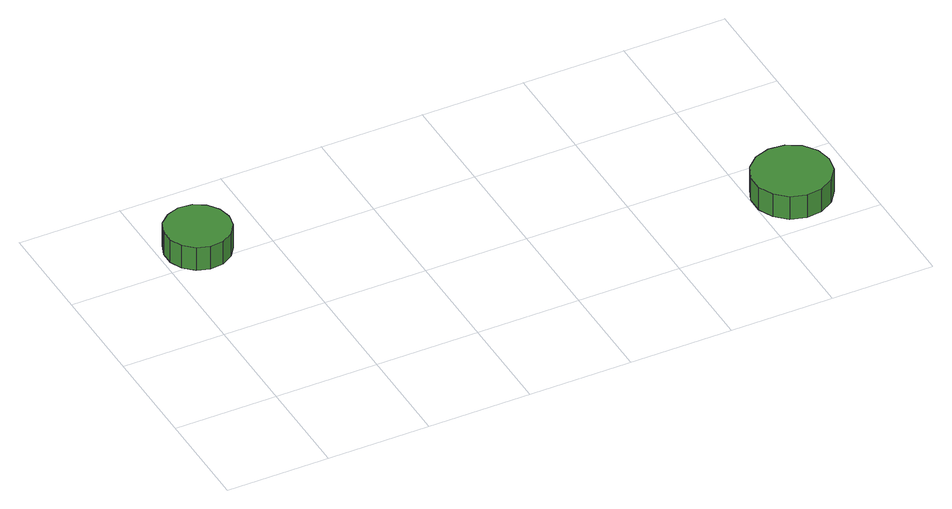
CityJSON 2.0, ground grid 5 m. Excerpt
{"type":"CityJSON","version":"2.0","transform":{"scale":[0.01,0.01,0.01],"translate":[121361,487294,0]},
"CityObjects":{
"tree1":{"type":"SolitaryVegetationObject","attributes":{"function":"something"},"geometry":[{"type":"MultiSurface","lod":"1","boundaries":[[[0,1,2,3,4,5,6,7,8,9,10,11,12,13,14]],[[15,16,17,18,19,20,21,22,23,24,25,26,27,28,29]],[[0,29,28,1]],[[1,28,27,2]],[[2,27,26,3]],[[3,26,25,4]],[[4,25,24,5]],[[5,24,23,6]],[[6,23,22,7]],[[7,22,21,8]],[[8,21,20,9]],[[9,20,19,10]],[[10,19,18,11]],[[11,18,17,12]],[[12,17,16,13]],[[13,16,15,14]],[[14,15,29,0]]]}]},
"tree2":{"type":"SolitaryVegetationObject","attributes":{"function":"something"},"geometry":[{"type":"MultiSurface","lod":"1","boundaries":[[[30,31,32,33,34,35,36,37,38,39,40,41,42,43,44]],[[45,46,47,48,49,50,51,52,53,54,55,56,57,58,59]],[[30,59,58,31]],[[31,58,57,32]],[[32,57,56,33]],[[33,56,55,34]],[[34,55,54,35]],[[35,54,53,36]],[[36,53,52,37]],[[37,52,51,38]],[[38,51,50,39]],[[39,50,49,40]],[[40,49,48,41]],[[41,48,47,42]],[[42,47,46,43]],[[43,46,45,44]],[[44,45,59,30]]]}]}
},
"vertices":[
[338,1102,188],[324,1166,188],[286,1219,188],[230,1252,188],[165,1259,188],[103,1238,188],[54,1195,188],[28,1135,188],[28,1070,188],[54,1010,188],[103,967,188],[165,946,188],[230,953,188],[286,986,188],[324,1039,188],[324,1039,63],[286,986,63],[230,953,63],[165,946,63],[103,967,63],[54,1010,63],[28,1070,63],[28,1135,63],[54,1195,63],[103,1238,63],[165,1259,63],[230,1252,63],[286,1219,63],[324,1166,63],[338,1102,63],
[2869,240,200],[2853,316,200],[2807,379,200],[2739,418,200],[2662,426,200],[2588,402,200],[2530,350,200],[2498,279,200],[2498,201,200],[2530,130,200],[2588,77,200],[2662,53,200],[2739,62,200],[2807,101,200],[2853,164,200],[2853,164,75],[2807,101,75],[2739,62,75],[2662,53,75],[2588,77,75],[2530,130,75],[2498,201,75],[2498,279,75],[2530,350,75],[2588,402,75],[2662,426,75],[2739,418,75],[2807,379,75],[2853,316,75],[2869,240,75]
]}
